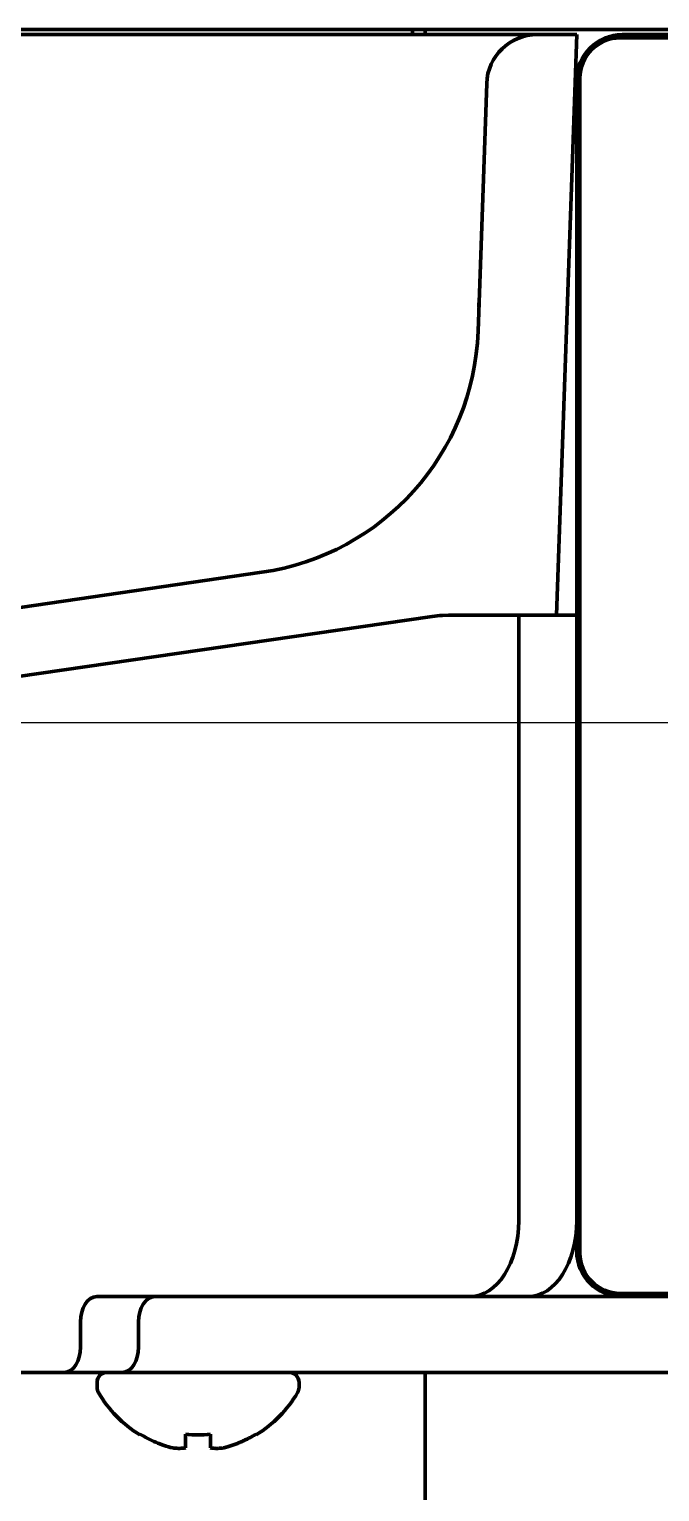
# Model space of a CAD drawing. Header units: inches. Extents: x -2983 to 7024, y 422 to 5529.
# Drawn here: x 3544.1 to 3569.1, y 2214.2 to 2272.1 of the extents above; entities that cross this region are included whole.
import ezdxf

# ---------------------------------------------------------------- set-up
doc = ezdxf.new("R2010")
doc.units = ezdxf.units.IN

# ---------------------------------------------------------------- blocks, each defined once
blk = doc.blocks.new('A$C29D5572B')
at = {"color": 1}
blk.add_line((-50, 0), (50, 0), dxfattribs=at)
blk = doc.blocks.new('A$C0F8E2EAE')
blk.add_blockref('A$C29D5572B', (0, 0))

msp = doc.modelspace()

# ---------------------------------------------------------------- linework, layer by layer
at = {"linetype": 'Continuous', "lineweight": 70}
for p, q in [((3574.531, 2272.092), (3542.184, 2272.092)), ((3559.284, 2272.092), (3559.284, 2271.892)), ((3559.784, 2272.106), (3559.784, 2271.916)), ((3556.284, 2271.892), (3538.184, 2271.892)), ((3559.256, 2271.892), (3556.284, 2271.892)), ((3564.215, 2271.892), (3559.218, 2271.892)), ((3564.215, 2271.892), (3564.516, 2271.892)), ((3564.516, 2271.892), (3565.784, 2271.892)), ((3565.718, 2269.997), (3565.784, 2271.892)), ((3614.059, 2271.767), (3567.509, 2271.767)), ((3567.584, 2271.892), (3613.984, 2271.892)), ((3561.874, 2260.138), (3562.217, 2269.962)), ((3564.981, 2248.892), (3565.718, 2269.997)), ((3565.784, 2223.692), (3565.784, 2270.092)), ((3565.909, 2270.167), (3565.909, 2223.617)), ((3532.02, 2247.499), (3553.316, 2250.59)), ((3560.461, 2248.879), (3560.709, 2248.892)), ((3563.486, 2248.892), (3560.709, 2248.892)), ((3563.486, 2248.892), (3564.868, 2248.892)), ((3563.486, 2248.892), (3563.486, 2224.892)), ((3564.981, 2248.892), (3564.868, 2248.892)), ((3564.981, 2248.892), (3565.784, 2248.892)), ((3526.751, 2244), (3560.064, 2248.84)), ((3546.773, 2221.892), (3561.558, 2221.892)), ((3563.856, 2221.892), (3561.558, 2221.892)), ((3563.855, 2221.892), (3565.125, 2221.892)), ((3567.423, 2221.892), (3565.125, 2221.892)), ((3567.423, 2221.892), (3567.584, 2221.892)), ((3567.509, 2222.017), (3614.059, 2222.017)), ((3613.984, 2221.892), (3567.584, 2221.892)), ((3546.131, 2219.892), (3546.131, 2220.892)), ((3548.429, 2219.892), (3548.429, 2220.892)), ((3545.488, 2218.892), (3542.05, 2218.892)), ((3547.786, 2218.892), (3545.488, 2218.892)), ((3547.785, 2218.892), (3565.125, 2218.892)), ((3559.784, 2218.897), (3559.784, 2141.342)), ((3565.125, 2218.892), (3567.423, 2218.892)), ((3567.423, 2218.892), (3578.784, 2218.892)), ((3546.784, 2218.492), (3546.784, 2218.292)), ((3554.784, 2218.292), (3554.784, 2218.492)), ((3548.484, 2216.414), (3548.484, 2216.447)), ((3553.084, 2216.447), (3553.084, 2216.414))]:
    msp.add_line(p, q, dxfattribs=at)
for centre, radius, start, end in [((3564.215, 2269.892), 2, 90, 178), ((3567.584, 2270.092), 1.8, 90, 180), ((3567.509, 2270.167), 1.6, 90, 180), ((3551.88, 2260.487), 10, 278.25944, 358), ((3567.584, 2223.692), 1.8, 180, 270), ((3567.509, 2223.617), 1.6, 180, 270), ((3547.184, 2218.492), 0.4, 90, 180), ((3554.384, 2218.492), 0.4, 0, 90), ((3547.184, 2218.292), 0.4, 180, 210.30118), ((3554.384, 2218.292), 0.4, 329.69882, 0), ((3550.983, 2220.512), 4.8, 210.30118, 238.62729), ((3550.585, 2220.512), 4.8, 301.37271, 329.69882)]:
    msp.add_arc(centre, radius, start, end, dxfattribs=at)
for centre, major_axis, ratio, start_param, end_param in [((3551.919, 2261.614), (0.253, 10.039), 0.995756, 4.687715, 4.702638), ((3560.687, 2238.45), (0, 10.435), 0.642788, 0.033701, 0.09311), ((3561.558, 2224.892), (0, 3), 0.642788, 3.141593, 4.712389), ((3563.856, 2224.892), (0, -3), 0.642788, 0, 1.570796), ((3546.773, 2220.892), (0, -1), 0.642788, 3.141593, 4.712389), ((3549.072, 2220.892), (0, 1), 0.642788, 0, 1.570796), ((3545.488, 2219.892), (0, 1), 0.642788, 3.141593, 4.712389), ((3547.786, 2219.892), (0, -1), 0.642788, 0, 1.570796)]:
    msp.add_ellipse(centre, major_axis=major_axis, ratio=ratio, start_param=start_param, end_param=end_param, dxfattribs=at)
for points in [[(3548.484, 2216.447), (3548.687, 2216.323), (3548.897, 2216.215), (3549.222, 2216.077), (3549.332, 2216.035), (3549.555, 2215.959), (3549.669, 2215.926), (3549.784, 2215.896)], [(3551.284, 2216.447), (3551.284, 2216.323), (3551.284, 2216.215), (3551.284, 2216.077), (3551.284, 2216.035), (3551.284, 2215.959), (3551.284, 2215.926), (3551.284, 2215.896)]]:
    msp.add_open_spline(points, degree=3, knots=[0, 0, 0, 0, 0.5, 0.5, 0.75, 0.75, 1, 1, 1, 1], dxfattribs=at)
for points in [[(3550.284, 2215.896), (3550.284, 2215.91), (3550.284, 2215.94), (3550.284, 2215.991), (3550.284, 2216.047), (3550.284, 2216.108), (3550.284, 2216.174), (3550.284, 2216.249), (3550.284, 2216.336), (3550.284, 2216.408), (3550.284, 2216.447)], [(3550.284, 2216.447), (3550.451, 2216.425), (3550.784, 2216.403), (3551.117, 2216.425), (3551.284, 2216.447)], [(3551.784, 2215.896), (3551.838, 2215.91), (3551.946, 2215.94), (3552.108, 2215.991), (3552.267, 2216.047), (3552.422, 2216.108), (3552.574, 2216.174), (3552.731, 2216.249), (3552.897, 2216.336), (3553.02, 2216.408), (3553.084, 2216.447)], [(3549.784, 2215.896), (3549.808, 2215.893), (3549.855, 2215.888), (3549.927, 2215.883), (3549.998, 2215.88), (3550.07, 2215.88), (3550.141, 2215.883), (3550.212, 2215.888), (3550.26, 2215.893), (3550.284, 2215.896)], [(3551.284, 2215.896), (3551.31, 2215.893), (3551.361, 2215.887), (3551.435, 2215.882), (3551.507, 2215.88), (3551.577, 2215.88), (3551.646, 2215.883), (3551.715, 2215.888), (3551.761, 2215.893), (3551.784, 2215.896)]]:
    msp.add_open_spline(points, degree=3, dxfattribs=at)

# ---------------------------------------------------------------- block references
msp.add_blockref('A$C0F8E2EAE', (3541.784, 2244.642))

doc.saveas('drawing.dxf')
